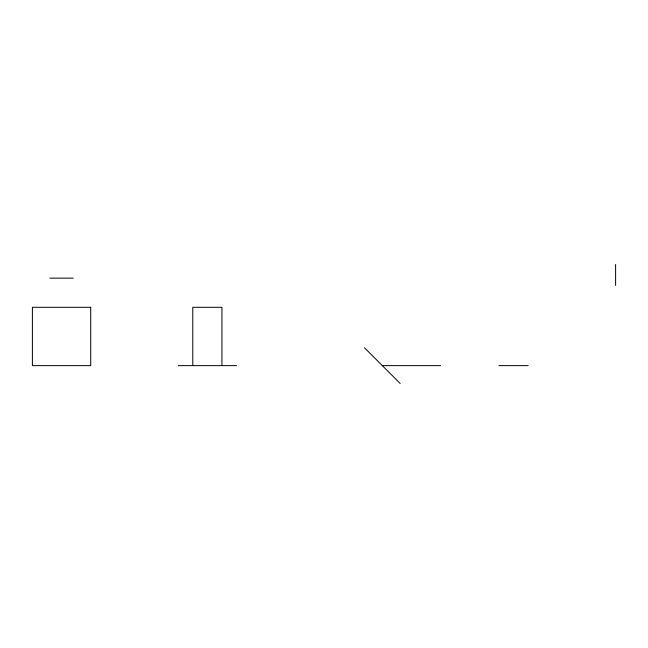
<?xml version="1.0" encoding="UTF-8"?>
<svg xmlns="http://www.w3.org/2000/svg" width="648" height="648" viewBox="0 0 648 648"><rect width="100%" height="100%" fill="white"/><g stroke="black" fill="none" stroke-linecap="round" stroke-linejoin="round"><path stroke-width="0.97" d="M49.896 278.146L73.224 278.146M178.2 365.626L236.52 365.626M382.32 365.626L440.64 365.626M498.96 365.626L528.12 365.626M364.459 347.765L400.181 383.478M615.6 264.522L615.6 285.436M221.94 365.626L221.94 307.306L192.78 307.306L192.78 365.626M90.72 307.306L32.4 307.306L32.4 365.626L90.72 365.626L90.72 307.306"/></g></svg>
